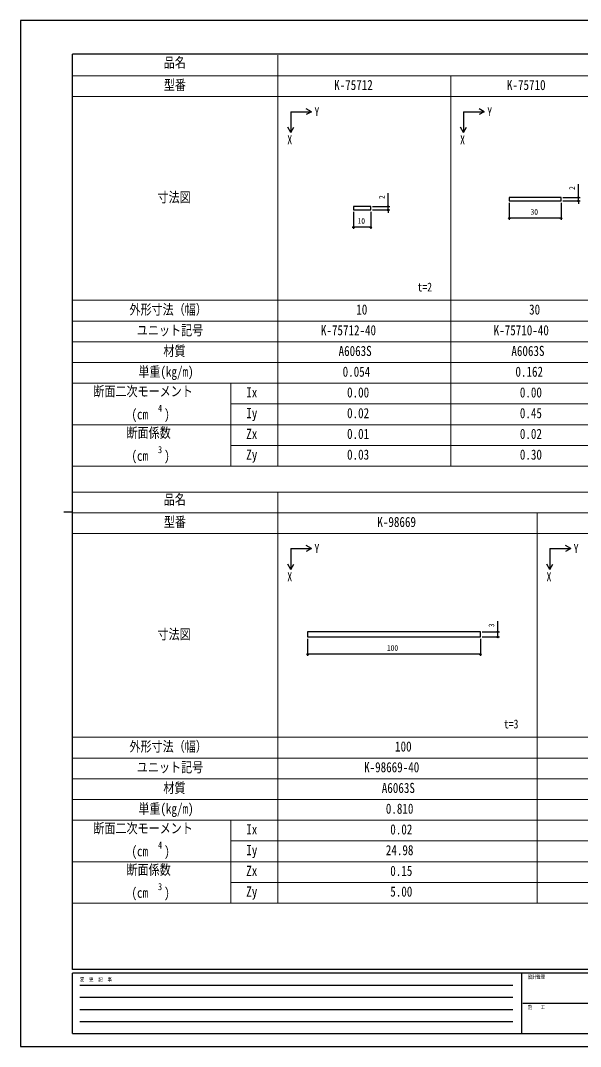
# Model space of a CAD drawing. Units: millimetres on the paper. Extents: x -420 to 420, y -297 to 297.
# Drawn here: x -420 to -96, y -297 to 297 of the extents above; entities that cross this region are included whole.
import ezdxf
from ezdxf.enums import TextEntityAlignment as Align

# ---------------------------------------------------------------- set-up
doc = ezdxf.new("R2010")
doc.units = ezdxf.units.MM
doc.layers.add('0-1_TABLE1', color=7, linetype='Continuous', lineweight=18)
for name, color, linetype in [('0-2_USER1', 3, 'Continuous'), ('0-3_YKK_11', 7, 'Continuous'), ('0-5_YKK_D', 6, 'Continuous'), ('0-6_YKK_ZWAK', 7, 'Continuous')]:
    doc.layers.add(name, color=color, linetype=linetype)
doc.styles.add('ＭＳ ゴシック', font='')
doc.styles.get('ＭＳ ゴシック').set_extended_font_data('MS Gothic')

msp = doc.modelspace()

# ---------------------------------------------------------------- linework, layer by layer
at = {"layer": '0-1_TABLE1'}
for p, q in [((-271.498, 277), (-271.498, 39)), ((-390.498, 265), (378.502, 265)), ((-171.498, 265), (-171.498, 39)), ((-390.498, 253), (378.502, 253)), ((-390.498, 135), (378.502, 135)), ((-390.498, 123), (378.502, 123)), ((-390.498, 111), (378.502, 111)), ((-390.498, 99), (378.502, 99)), ((-390.498, 87), (378.502, 87)), ((-298.831, 87), (-298.831, 39)), ((-298.831, 75), (378.502, 75)), ((-390.498, 63), (378.502, 63)), ((-298.831, 51), (378.502, 51)), ((-390.498, 39), (378.502, 39)), ((-390.498, 24), (178.502, 24)), ((-271.498, 24), (-271.498, -214)), ((-390.498, 12), (178.502, 12)), ((-121.498, 12), (-121.498, -214)), ((-390.498, 0), (178.502, 0)), ((-390.498, -118), (178.502, -118)), ((-390.498, -130), (178.502, -130)), ((-390.498, -142), (178.502, -142)), ((-390.498, -154), (178.502, -154)), ((-390.498, -166), (178.502, -166)), ((-298.831, -166), (-298.831, -214)), ((-298.831, -178), (178.502, -178)), ((-390.498, -190), (178.502, -190)), ((-298.831, -202), (178.502, -202)), ((-390.498, -214), (178.502, -214))]:
    msp.add_line(p, q, dxfattribs=at)
at = {"layer": '0-2_USER1'}
for p, q in [((-264.118, 244.226), (-252.118, 244.226)), ((-264.118, 244.226), (-264.118, 232.226)), ((-252.118, 244.226), (-255.118, 245.959)), ((-252.118, 244.226), (-255.118, 242.494)), ((-164.118, 244.226), (-152.118, 244.226)), ((-164.118, 244.226), (-164.118, 232.226)), ((-152.118, 244.226), (-155.118, 245.959)), ((-152.118, 244.226), (-155.118, 242.494)), ((-264.118, 232.226), (-265.85, 235.226)), ((-264.118, 232.226), (-262.386, 235.226)), ((-164.118, 232.226), (-165.85, 235.226)), ((-164.118, 232.226), (-162.386, 235.226)), ((-264.118, -8.774), (-252.118, -8.774)), ((-264.118, -8.774), (-264.118, -20.774)), ((-252.118, -8.774), (-255.118, -7.041)), ((-252.118, -8.774), (-255.118, -10.506)), ((-114.118, -8.774), (-102.118, -8.774)), ((-114.118, -8.774), (-114.118, -20.774)), ((-102.118, -8.774), (-105.118, -7.041)), ((-102.118, -8.774), (-105.118, -10.506)), ((-264.118, -20.774), (-265.85, -17.774)), ((-264.118, -20.774), (-262.386, -17.774)), ((-114.118, -20.774), (-115.85, -17.774)), ((-114.118, -20.774), (-112.386, -17.774))]:
    msp.add_line(p, q, dxfattribs=at)
at = {"layer": '0-3_YKK_11'}
for points in [[(-137.699, 192.54), (-107.699, 192.54), (-107.699, 194.54), (-137.699, 194.54)], [(-217.801, 189.311), (-227.801, 189.311), (-227.801, 187.311), (-217.801, 187.311)], [(-154.374, -56.923), (-254.374, -56.923), (-254.374, -59.923), (-154.374, -59.923)]]:
    msp.add_lwpolyline(points, close=True, dxfattribs=at)
at = {"layer": '0-5_YKK_D'}
for p, q in [((-97.676, 194.54), (-97.676, 202.34)), ((-207.777, 189.311), (-207.777, 197.111)), ((-137.699, 191.54), (-137.699, 181.54)), ((-107.699, 191.54), (-107.699, 181.54)), ((-106.699, 194.54), (-96.676, 194.54)), ((-106.699, 192.54), (-96.676, 192.54)), ((-97.676, 192.54), (-97.676, 194.54)), ((-97.676, 192.54), (-97.676, 190.84)), ((-227.801, 186.311), (-227.801, 176.311)), ((-217.801, 186.311), (-217.801, 176.311)), ((-216.801, 189.311), (-206.777, 189.311)), ((-216.801, 187.311), (-206.777, 187.311)), ((-207.777, 187.311), (-207.777, 189.311)), ((-207.777, 187.311), (-207.777, 185.611)), ((-107.699, 182.54), (-137.699, 182.54)), ((-217.801, 177.311), (-227.801, 177.311)), ((-153.374, -56.923), (-143.351, -56.923)), ((-254.374, -60.923), (-254.374, -70.923)), ((-154.374, -60.923), (-154.374, -70.923)), ((-153.374, -59.923), (-143.351, -59.923)), ((-154.374, -69.923), (-254.374, -69.923))]:
    msp.add_line(p, q, dxfattribs=at)
msp.add_lwpolyline([(-144.351, -59.923), (-144.351, -56.923), (-144.351, -50.823)], dxfattribs=at)
for centre in [(-97.676, 194.54), (-97.676, 192.54), (-207.777, 189.311), (-207.777, 187.311), (-137.699, 182.54), (-107.699, 182.54), (-227.801, 177.311), (-217.801, 177.311), (-144.351, -56.923), (-144.351, -59.923), (-254.374, -69.923), (-154.374, -69.923)]:
    msp.add_circle(centre, 0.425, dxfattribs=at)
at = {"layer": '0-6_YKK_ZWAK'}
for p, q in [((389.502, 277.5), (-390.498, 277.5)), ((-390.498, -252.5), (-390.498, 277.5)), ((-395.498, 12.5), (-390.498, 12.5)), ((389.502, -252.5), (-390.498, -252.5)), ((-130.498, -254.5), (-390.498, -254.5)), ((-390.498, -289.5), (-390.498, -254.5)), ((-130.498, -254.5), (-130.498, -289.5)), ((-0.498, -254.5), (-130.498, -254.5)), ((-386.248, -261.5), (-135.498, -261.5)), ((-386.248, -268.5), (-135.498, -268.5)), ((-129.748, -272), (-0.498, -272)), ((-386.248, -275.5), (-135.498, -275.5)), ((-386.248, -282.5), (-135.498, -282.5)), ((-390.498, -289.5), (-130.498, -289.5)), ((-130.498, -289.5), (-0.498, -289.5))]:
    msp.add_line(p, q, dxfattribs=at)
msp.add_lwpolyline([(-420.5, -297), (420.5, -297), (420.5, 297), (-420.5, 297)], close=True, dxfattribs=at)

# ---------------------------------------------------------------- texts
at = {"layer": '0-1_TABLE1', "style": 'ＭＳ ゴシック', "width": 0.8}
for s, height, p in [('品名', 5.865, (-337.611, 268)), ('型番', 5.865, (-337.575, 255)), ('K-75712', 5.865, (-238.991, 255)), ('K-75710', 5.865, (-138.991, 255)), ('寸法図', 5.865, (-341.201, 190)), ('t=2', 5.132, (-190.744, 138.611)), ('外形寸法（幅）', 5.865, (-357.451, 125)), ('10', 5.865, (-226.191, 125)), ('30', 5.865, (-126.191, 125)), ('ユニット記号', 5.865, (-353.185, 113)), ('K-75712-40', 5.865, (-246.671, 113)), ('K-75710-40', 5.865, (-146.671, 113)), ('材質', 5.865, (-337.825, 101)), ('A6063S', 5.865, (-236.431, 101)), ('A6063S', 5.865, (-136.431, 101)), ('単重(㎏/m)', 5.865, (-352.331, 89)), ('0.054', 5.865, (-234.085, 89)), ('0.162', 5.865, (-134.085, 89)), ('断面二次モーメント', 5.865, (-378.371, 77.667)), ('Ix', 5.865, (-289.858, 77)), ('0.00', 5.865, (-231.525, 77)), ('0.00', 5.865, (-131.525, 77)), ('(cm', 5.865, (-356.27, 64.333)), ('4', 4.106, (-340.91, 69.267)), (')', 5.865, (-337.326, 64.333)), ('Iy', 5.865, (-289.858, 65)), ('0.02', 5.865, (-231.525, 65)), ('0.45', 5.865, (-131.525, 65)), ('断面係数', 5.865, (-359.171, 53.667)), ('Zx', 5.865, (-289.858, 53)), ('0.01', 5.865, (-231.525, 53)), ('0.02', 5.865, (-131.525, 53)), ('(cm', 5.865, (-356.27, 40.333)), ('3', 4.106, (-340.91, 45.267)), (')', 5.865, (-337.326, 40.333)), ('Zy', 5.865, (-289.858, 41)), ('0.03', 5.865, (-231.525, 41)), ('0.30', 5.865, (-131.525, 41)), ('品名', 5.865, (-337.611, 15)), ('型番', 5.865, (-337.575, 2)), ('K-98669', 5.865, (-213.991, 2)), ('寸法図', 5.865, (-341.201, -63)), ('t=3', 5.132, (-140.744, -114.389)), ('外形寸法（幅）', 5.865, (-357.451, -128)), ('100', 5.865, (-203.751, -128)), ('ユニット記号', 5.865, (-353.185, -140)), ('K-98669-40', 5.865, (-221.671, -140)), ('材質', 5.865, (-337.825, -152)), ('A6063S', 5.865, (-211.431, -152)), ('単重(㎏/m)', 5.865, (-352.331, -164)), ('0.810', 5.865, (-209.085, -164)), ('断面二次モーメント', 5.865, (-378.371, -175.333)), ('Ix', 5.865, (-289.858, -176)), ('0.02', 5.865, (-206.525, -176)), ('(cm', 5.865, (-356.27, -188.667)), ('4', 4.106, (-340.91, -183.733)), (')', 5.865, (-337.326, -188.667)), ('Iy', 5.865, (-289.858, -188)), ('24.98', 5.865, (-209.085, -188)), ('断面係数', 5.865, (-359.171, -199.333)), ('Zx', 5.865, (-289.858, -200)), ('0.15', 5.865, (-206.525, -200)), ('(cm', 5.865, (-356.27, -212.667)), ('3', 4.106, (-340.91, -207.733)), (')', 5.865, (-337.326, -212.667)), ('Zy', 5.865, (-289.858, -212)), ('5.00', 5.865, (-206.525, -212))]:
    msp.add_text(s, height=height, dxfattribs=at).set_placement(p, align=Align.BOTTOM_LEFT)
at = {"layer": '0-2_USER1', "style": 'ＭＳ ゴシック', "width": 0.8}
for s, p in [('Y', (-250.379, 240.162)), ('Y', (-150.379, 240.162)), ('X', (-266.092, 223.847)), ('X', (-166.092, 223.847)), ('Y', (-250.379, -12.838)), ('Y', (-100.379, -12.838)), ('X', (-266.092, -29.153)), ('X', (-116.092, -29.153))]:
    msp.add_text(s, height=5.132, dxfattribs=at).set_placement(p, align=Align.BOTTOM_LEFT)
at = {"layer": '0-5_YKK_D', "style": 'ＭＳ ゴシック', "width": 0.8}
for s, p in [('2', (-98.676, 198.94)), ('2', (-208.777, 193.711)), ('3', (-145.351, -54.223))]:
    msp.add_text(s, height=3.299, rotation=90, dxfattribs=at).set_placement(p, align=Align.BOTTOM_LEFT)
for s, p in [('30', (-125.339, 183.54)), ('10', (-225.441, 178.311)), ('100', (-208.454, -68.923))]:
    msp.add_text(s, height=3.299, dxfattribs=at).set_placement(p, align=Align.BOTTOM_LEFT)
at = {"layer": '0-6_YKK_ZWAK', "style": 'ＭＳ ゴシック', "width": 0.8}
for s, p in [('設計監理', (-126.831, -258.5)), ('変  更  記  事', (-386.131, -260)), ('施\u3000\u3000工', (-126.831, -276))]:
    msp.add_text(s, height=2.199, dxfattribs=at).set_placement(p, align=Align.BOTTOM_LEFT)

doc.saveas('drawing.dxf')
